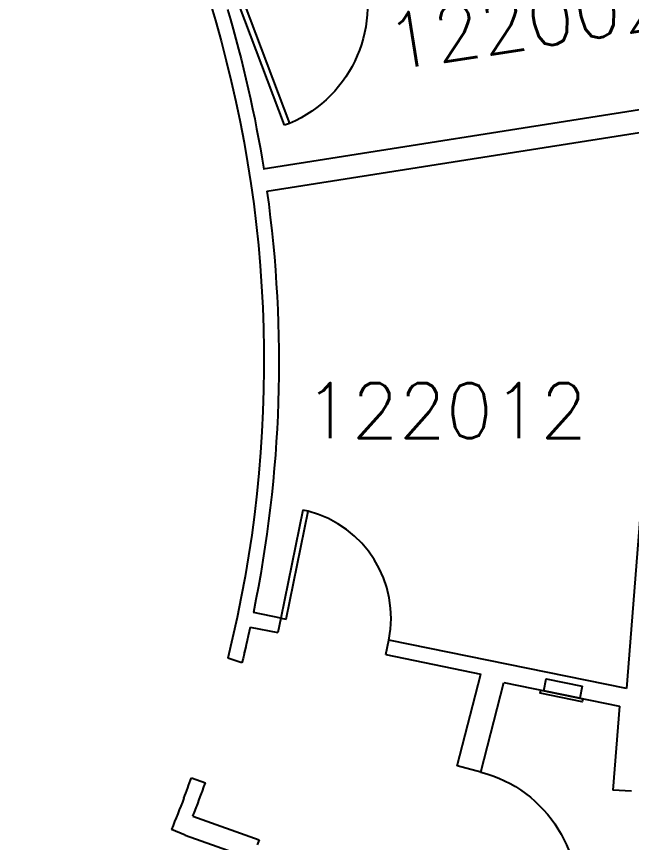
# Model space of a CAD drawing. Extents: x -1850 to 1494, y 4831 to 7402.
# Drawn here: x 1057.1 to 1258.3, y 6487.8 to 6758 of the extents above; entities that cross this region are included whole.
import ezdxf

# ---------------------------------------------------------------- set-up
doc = ezdxf.new("R2010")
doc.units = 0
doc.header["$LTSCALE"] = 48
doc.header["$MEASUREMENT"] = 0
doc.layers.get('0').update_dxf_attribs({"linetype": 'CONTINUOUS'})
for name, color, linetype in [('ARDOOR', 7, 'CONTINUOUS'), ('ARROOMNO', 4, 'CONTINUOUS'), ('ARWALL', 7, 'CONTINUOUS'), ('FIRE', 10, 'CONTINUOUS'), ('ROOF', 8, 'CONTINUOUS')]:
    doc.layers.add(name, color=color, linetype=linetype)
doc.styles.add('ROMANS', font='romans.shx', dxfattribs={"height": 18})

# ---------------------------------------------------------------- blocks, each defined once
blk = doc.blocks.new('FEC')
at = {"layer": 'FIRE'}
for points in [[(-7, 0), (-7, 1), (7, 1), (7, 0)], [(-6, -4), (-6, 0), (6, 0), (6, -4)]]:
    blk.add_lwpolyline(points, close=True, dxfattribs=at)
blk = doc.blocks.new('3-06-DR')
at = {"color": 0}
for p, q in [((0, 42), (0, 0)), ((1.75, 42), (0, 42)), ((1.75, 0), (1.75, 42)), ((0, 0), (1.75, 0))]:
    blk.add_line(p, q, dxfattribs=at)
blk.add_arc((-0.07, -0.03), 42.07, 0.0359, 87.5264, dxfattribs=at)
blk = doc.blocks.new('3-00-DR')
at = {"color": 0}
for p, q in [((0, 36), (0, 0)), ((1.75, 36), (0, 36)), ((1.75, 0), (1.75, 36)), ((0, 0), (1.75, 0))]:
    blk.add_line(p, q, dxfattribs=at)
blk.add_arc((-0.08, -0.03), 36.08, 0.049, 87.097, dxfattribs=at)

msp = doc.modelspace()

# ---------------------------------------------------------------- linework, layer by layer
at = {"layer": 'ARWALL'}
for p, q in [((1273.59, 6729.42), (1137.85, 6708.03)), ((1139.01, 6700.87), (1271.01, 6721.67)), ((1271.01, 6721.67), (1256.65, 6538.13)), ((1143.62, 6561.18), (1134.59, 6563.02)), ((1143.62, 6561.18), (1142.64, 6556.4)), ((1133.58, 6558.25), (1142.64, 6556.4)), ((1177.92, 6549.21), (1178.89, 6553.98)), ((1256.65, 6538.13), (1178.89, 6553.98)), ((1132.11, 6551.74), (1131.63, 6549.79)), ((1130.84, 6546.51), (1126.2, 6548.07)), ((1177.92, 6549.21), (1208.98, 6542.87)), ((1201.23, 6512.78), (1208.98, 6542.87)), ((1208.97, 6510.78), (1216.51, 6540.04)), ((1216.51, 6540.04), (1254.37, 6532.32)), ((1254.37, 6532.32), (1252.21, 6504.92)), ((1208.97, 6510.78), (1201.23, 6512.78)), ((1114.34, 6508.95), (1118.92, 6507.3)), ((1258.26, 6504.52), (1252.21, 6504.92)), ((1114.8, 6496.34), (1136.44, 6488.67)), ((1112.31, 6490.15), (1107.8, 6492.01)), ((1112.31, 6490.15), (1133.17, 6482.76)), ((1136.44, 6488.67), (1135.84, 6486.98))]:
    msp.add_line(p, q, dxfattribs=at)
at = {"layer": 'ARWALL', "extrusion": (0, 0, -1)}
for radius, start, end in [(401.22, 162.8411, 193.9545), (406.09, 163.4875, 171.0441), (406.09, 172.067, 191.6224), (406.09, 192.3102, 194.0102), (401.22, 200.8147, 202.3886)]:
    msp.add_arc((-736.83, 6644.83), radius, start, end, dxfattribs=at)
at = {"layer": 'ARWALL'}
for radius, start in [(401.22, 339.1852), (406.09, 338.5524)]:
    msp.add_arc((736.83, 6644.83), radius, start, 340.2042, dxfattribs=at)
at = {"layer": 'ROOF'}
msp.add_arc((736.83, 6644.83), 757.62, 329.99967, 89.99981, dxfattribs=at)

# ---------------------------------------------------------------- block references
at = {"layer": 'ARDOOR', "xscale": -1}
for p, rotation in [((1129.93, 6761.67), 200.7299453763023), ((1198.5, 6470.11), 255.5580050517523)]:
    msp.add_blockref('3-06-DR', p, dxfattribs=dict(at, rotation=rotation))
at = {"layer": 'ARDOOR', "rotation": 348.4752660756097}
msp.add_blockref('3-00-DR', (1143.62, 6561.18), dxfattribs=at)
at = {"layer": 'FIRE', "rotation": 168.4630699053639}
msp.add_blockref('FEC', (1235.44, 6536.18), dxfattribs=at)

# ---------------------------------------------------------------- texts
at = {"layer": 'ARROOMNO', "style": 'ROMANS'}
msp.add_text('122002', height=18, rotation=8.96, dxfattribs=at).set_placement((1179.73, 6740.36))
msp.add_text('122012', height=18, dxfattribs=at).set_placement((1151.25, 6620.04))

doc.saveas('drawing.dxf')
